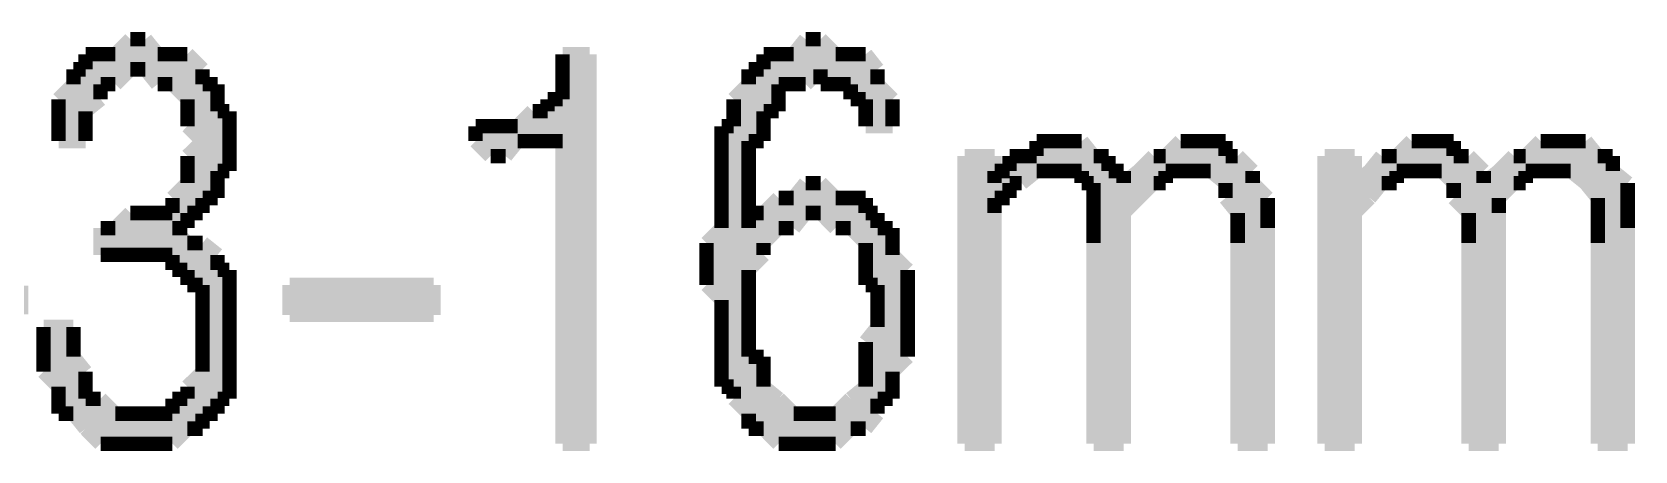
# Model space of a CAD drawing. Header units: millimetres. Extents: x 5 to 350, y 3 to 213.
# Drawn here: x 82.06 to 91.48, y 54.06 to 56.52 of the extents above; entities that cross this region are included whole.
import ezdxf

# ---------------------------------------------------------------- set-up
doc = ezdxf.new("R2010")
doc.units = ezdxf.units.MM
doc.layers.add('H', color=251, linetype='Continuous')
doc.layers.add('P', color=255, linetype='Continuous')

msp = doc.modelspace()

# ---------------------------------------------------------------- hatches: boundary and pattern name
at = {"layer": 'H', "linetype": 'Continuous'}
for points in [[(82.462, 55.21), (82.462, 55.368), (82.55, 55.368), (82.638, 55.457), (82.885, 55.457), (82.885, 55.545), (82.973, 55.633), (82.973, 55.792), (83.062, 55.88), (82.973, 55.968), (82.973, 56.127), (82.885, 56.215), (82.797, 56.215), (82.726, 56.303), (82.374, 56.303), (82.374, 56.392), (82.55, 56.392), (82.638, 56.48), (82.726, 56.48), (82.797, 56.392), (82.973, 56.392), (83.062, 56.303), (83.062, 56.215), (83.15, 56.215), (83.15, 56.056), (83.22, 56.056), (83.22, 55.704), (83.15, 55.704), (83.15, 55.545), (83.062, 55.545), (83.062, 55.457), (82.973, 55.457), (82.973, 55.368), (82.885, 55.368), (82.973, 55.28), (83.062, 55.28), (82.55, 55.21), (82.462, 55.21)], [(86.96, 55.968), (86.96, 56.127), (86.872, 56.127), (86.872, 56.215), (86.695, 56.215), (86.695, 56.303), (86.36, 56.303), (86.36, 56.392), (86.536, 56.392), (86.607, 56.48), (86.695, 56.48), (86.783, 56.392), (86.96, 56.392), (87.03, 56.303), (87.03, 56.215), (87.118, 56.127), (87.118, 55.968), (86.96, 55.968)], [(85.178, 54.098), (85.178, 55.88), (84.667, 55.968), (84.914, 55.968), (85.002, 56.056), (85.09, 56.056), (85.09, 56.127), (85.178, 56.127), (85.178, 56.392), (85.337, 56.392), (85.337, 54.098), (85.178, 54.098)], [(82.215, 55.88), (82.215, 56.127), (82.303, 56.215), (82.303, 56.303), (82.638, 56.303), (82.55, 56.215), (82.462, 56.215), (82.462, 56.127), (82.374, 56.056), (82.374, 55.88), (82.215, 55.88)], [(86.448, 54.098), (86.36, 54.187), (86.272, 54.187), (86.272, 54.275), (86.184, 54.363), (86.184, 54.434), (86.113, 54.434), (86.113, 54.945), (86.025, 55.033), (86.025, 55.28), (86.113, 55.368), (86.113, 55.968), (86.184, 55.968), (86.184, 56.127), (86.272, 56.215), (86.272, 56.303), (86.695, 56.303), (86.607, 56.215), (86.448, 56.215), (86.448, 56.056), (86.36, 56.056), (86.36, 55.88), (86.272, 55.88), (86.272, 55.368), (86.448, 55.368), (86.36, 55.28), (86.36, 55.21), (86.272, 55.122), (86.272, 54.61), (86.36, 54.61), (86.36, 54.434), (86.536, 54.275), (87.03, 54.275), (86.96, 54.187), (86.872, 54.187), (86.783, 54.098), (86.448, 54.098)], [(84.755, 55.792), (84.667, 55.88), (84.667, 55.968), (85.178, 55.88), (84.914, 55.88), (84.843, 55.792), (84.755, 55.792)], [(87.718, 55.633), (87.718, 55.704), (87.806, 55.704), (87.806, 55.792), (87.965, 55.792), (87.965, 55.88), (88.23, 55.88), (88.3, 55.792), (88.388, 55.792), (88.388, 55.704), (87.965, 55.704), (87.877, 55.633), (87.718, 55.633)], [(89.147, 54.098), (89.147, 55.457), (89.076, 55.545), (89.076, 55.633), (88.988, 55.704), (88.565, 55.704), (88.653, 55.792), (88.724, 55.792), (88.812, 55.88), (89.076, 55.88), (89.076, 55.792), (89.147, 55.792), (89.235, 55.704), (89.235, 55.633), (89.323, 55.545), (89.323, 54.098), (89.147, 54.098)], [(89.835, 55.633), (89.994, 55.792), (90.082, 55.792), (90.17, 55.88), (90.417, 55.88), (90.417, 55.792), (90.505, 55.792), (90.593, 55.704), (90.082, 55.704), (90.082, 55.633), (89.835, 55.633)], [(91.264, 54.098), (91.264, 55.545), (91.105, 55.704), (90.682, 55.704), (90.77, 55.792), (90.84, 55.792), (90.928, 55.88), (91.193, 55.88), (91.264, 55.792), (91.352, 55.792), (91.352, 55.704), (91.44, 55.633), (91.44, 54.098), (91.264, 54.098)], [(87.542, 54.098), (87.542, 55.792), (87.718, 55.792), (87.718, 55.633), (87.806, 55.633), (87.806, 55.545), (87.718, 55.545), (87.718, 54.098), (87.542, 54.098)], [(89.658, 54.098), (89.658, 55.792), (89.835, 55.792), (89.835, 55.633), (89.994, 55.633), (89.835, 55.457), (89.835, 54.098), (89.658, 54.098)], [(88.3, 54.098), (88.3, 55.633), (88.23, 55.633), (88.23, 55.704), (88.477, 55.704), (88.477, 55.633), (88.653, 55.633), (88.477, 55.457), (88.477, 54.098), (88.3, 54.098)], [(88.477, 55.633), (88.565, 55.704), (88.724, 55.704), (88.724, 55.633), (88.477, 55.633)], [(90.505, 54.098), (90.505, 55.457), (90.417, 55.545), (90.417, 55.633), (90.346, 55.704), (90.593, 55.704), (90.593, 55.633), (90.77, 55.633), (90.682, 55.545), (90.682, 54.098), (90.505, 54.098)], [(90.593, 55.633), (90.682, 55.704), (90.84, 55.704), (90.84, 55.633), (90.593, 55.633)], [(86.783, 54.275), (86.96, 54.434), (86.96, 54.698), (87.03, 54.786), (87.03, 55.033), (86.96, 55.033), (86.96, 55.28), (86.872, 55.368), (86.783, 55.368), (86.695, 55.457), (86.36, 55.457), (86.448, 55.545), (86.536, 55.545), (86.607, 55.633), (86.695, 55.633), (86.783, 55.545), (86.96, 55.545), (86.96, 55.457), (87.03, 55.457), (87.03, 55.368), (87.118, 55.368), (87.118, 55.21), (87.207, 55.122), (87.207, 54.61), (87.118, 54.522), (87.118, 54.363), (87.03, 54.363), (87.03, 54.275), (86.783, 54.275)], [(86.272, 55.368), (86.272, 55.457), (86.607, 55.457), (86.536, 55.368), (86.272, 55.368)], [(82.462, 54.098), (82.303, 54.275), (82.885, 54.275), (82.885, 54.363), (82.973, 54.363), (82.973, 54.434), (83.062, 54.522), (83.062, 55.033), (82.973, 55.033), (82.973, 55.122), (82.885, 55.122), (82.885, 55.21), (82.55, 55.21), (83.062, 55.28), (83.15, 55.21), (83.15, 55.122), (83.22, 55.122), (83.22, 54.363), (83.15, 54.363), (83.15, 54.275), (83.062, 54.275), (83.062, 54.187), (82.973, 54.187), (82.885, 54.098), (82.462, 54.098)], [(83.573, 54.857), (83.573, 55.033), (84.42, 55.033), (84.42, 54.857), (83.573, 54.857)], [(82.215, 54.275), (82.215, 54.434), (82.127, 54.522), (82.127, 54.786), (82.303, 54.786), (82.303, 54.61), (82.374, 54.522), (82.374, 54.363), (82.462, 54.363), (82.55, 54.275), (82.215, 54.275)]]:
    msp.add_hatch(color=256, dxfattribs=at).paths.add_polyline_path(points)

# ---------------------------------------------------------------- linework, layer by layer
at = {"layer": 'P'}
for points, const_width in [([(82.638, 56.48), (82.55, 56.392)], 0.085), ([(82.726, 56.48), (82.638, 56.48)], 0.085), ([(82.797, 56.392), (82.726, 56.48)], 0.085), ([(82.726, 56.48), (82.726, 56.48)], 0.085), ([(86.607, 56.48), (86.536, 56.392)], 0.085), ([(86.695, 56.48), (86.607, 56.48)], 0.085), ([(86.783, 56.392), (86.695, 56.48)], 0.085), ([(86.695, 56.48), (86.695, 56.48)], 0.085), ([(82.462, 56.392), (82.374, 56.392)], 0.085), ([(82.374, 56.392), (82.374, 56.303)], 0.085), ([(82.55, 56.392), (82.462, 56.392)], 0.085), ([(82.885, 56.392), (82.797, 56.392)], 0.085), ([(82.973, 56.392), (82.885, 56.392)], 0.085), ([(83.062, 56.303), (82.973, 56.392)], 0.085), ([(85.337, 56.392), (85.178, 56.392)], 0.085), ([(85.178, 56.392), (85.178, 56.303)], 0.085), ([(85.337, 54.098), (85.337, 56.392)], 0.085), ([(86.448, 56.392), (86.36, 56.392)], 0.085), ([(86.36, 56.392), (86.36, 56.303)], 0.085), ([(86.536, 56.392), (86.448, 56.392)], 0.085), ([(86.872, 56.392), (86.783, 56.392)], 0.085), ([(86.96, 56.392), (86.872, 56.392)], 0.085), ([(87.03, 56.303), (86.96, 56.392)], 0.085), ([(82.303, 56.215), (82.215, 56.127)], 0.085), ([(82.303, 56.303), (82.303, 56.215)], 0.085), ([(82.726, 56.303), (82.303, 56.303)], 0.085), ([(82.374, 56.303), (82.303, 56.303)], 0.085), ([(82.303, 56.303), (82.726, 56.303)], 0.085), ([(82.462, 56.127), (82.462, 56.215)], 0.085), ([(82.462, 56.215), (82.55, 56.215)], 0.085), ([(82.55, 56.215), (82.638, 56.303)], 0.085), ([(82.638, 56.303), (82.726, 56.303)], 0.085), ([(82.726, 56.303), (82.797, 56.215)], 0.085), ([(82.797, 56.215), (82.885, 56.215)], 0.085), ([(82.885, 56.215), (82.973, 56.127)], 0.085), ([(83.062, 56.215), (83.062, 56.303)], 0.085), ([(83.15, 56.215), (83.062, 56.215)], 0.085), ([(83.15, 56.127), (83.15, 56.215)], 0.085), ([(85.178, 56.303), (85.178, 56.215)], 0.085), ([(85.178, 56.215), (85.178, 56.127)], 0.085), ([(86.272, 56.215), (86.184, 56.127)], 0.085), ([(86.272, 56.303), (86.272, 56.215)], 0.085), ([(86.695, 56.303), (86.272, 56.303)], 0.085), ([(86.36, 56.303), (86.272, 56.303)], 0.085), ([(86.272, 56.303), (86.695, 56.303)], 0.085), ([(86.448, 56.127), (86.448, 56.215)], 0.085), ([(86.448, 56.215), (86.536, 56.215)], 0.085), ([(86.536, 56.215), (86.607, 56.215)], 0.085), ([(86.607, 56.215), (86.695, 56.303)], 0.085), ([(86.695, 56.303), (86.695, 56.215)], 0.085), ([(86.695, 56.215), (86.783, 56.215)], 0.085), ([(86.783, 56.215), (86.872, 56.215)], 0.085), ([(86.872, 56.215), (86.872, 56.127)], 0.085), ([(87.03, 56.215), (87.03, 56.303)], 0.085), ([(87.118, 56.127), (87.03, 56.215)], 0.085), ([(82.215, 56.127), (82.215, 56.056)], 0.085), ([(82.374, 56.056), (82.462, 56.127)], 0.085), ([(82.973, 56.127), (82.973, 56.056)], 0.085), ([(83.15, 56.056), (83.15, 56.127)], 0.085), ([(85.178, 56.127), (85.09, 56.127)], 0.085), ([(85.09, 56.127), (85.09, 56.056)], 0.085), ([(86.184, 56.127), (86.184, 56.056)], 0.085), ([(86.448, 56.056), (86.448, 56.127)], 0.085), ([(86.872, 56.127), (86.96, 56.127)], 0.085), ([(86.96, 56.127), (86.96, 56.056)], 0.085), ([(87.118, 56.056), (87.118, 56.127)], 0.085), ([(82.215, 56.056), (82.215, 55.968)], 0.085), ([(82.374, 55.968), (82.374, 56.056)], 0.085), ([(82.973, 56.056), (82.973, 55.968)], 0.085), ([(83.22, 56.056), (83.15, 56.056)], 0.085), ([(83.22, 55.968), (83.22, 56.056)], 0.085), ([(85.002, 56.056), (84.914, 55.968)], 0.085), ([(85.09, 56.056), (85.002, 56.056)], 0.085), ([(86.184, 56.056), (86.184, 55.968)], 0.085), ([(86.36, 55.968), (86.36, 56.056)], 0.085), ([(86.36, 56.056), (86.448, 56.056)], 0.085), ([(86.96, 56.056), (86.96, 55.968)], 0.085), ([(87.118, 55.968), (87.118, 56.056)], 0.085), ([(82.215, 55.968), (82.215, 55.88)], 0.085), ([(82.374, 55.88), (82.374, 55.968)], 0.085), ([(82.973, 55.968), (83.062, 55.88)], 0.085), ([(83.22, 55.88), (83.22, 55.968)], 0.085), ([(84.667, 55.968), (84.667, 55.88)], 0.085), ([(85.178, 55.88), (84.667, 55.968)], 0.085), ([(84.755, 55.968), (84.667, 55.968)], 0.085), ([(84.667, 55.968), (85.178, 55.88)], 0.085), ([(84.843, 55.968), (84.755, 55.968)], 0.085), ([(84.914, 55.968), (84.843, 55.968)], 0.085), ([(86.184, 55.968), (86.113, 55.968)], 0.085), ([(86.113, 55.968), (86.113, 55.88)], 0.085), ([(86.36, 55.88), (86.36, 55.968)], 0.085), ([(86.96, 55.968), (87.118, 55.968)], 0.085), ([(82.215, 55.88), (82.374, 55.88)], 0.085), ([(83.062, 55.88), (82.973, 55.792)], 0.085), ([(83.22, 55.792), (83.22, 55.88)], 0.085), ([(84.667, 55.88), (84.755, 55.792)], 0.085), ([(84.843, 55.792), (84.914, 55.88)], 0.085), ([(84.914, 55.88), (85.002, 55.88)], 0.085), ([(85.002, 55.88), (85.09, 55.88)], 0.085), ([(85.09, 55.88), (85.178, 55.88)], 0.085), ([(85.178, 55.88), (85.178, 54.098)], 0.085), ([(86.113, 55.88), (86.113, 55.792)], 0.085), ([(86.272, 55.792), (86.272, 55.88)], 0.085), ([(86.272, 55.88), (86.36, 55.88)], 0.085), ([(88.053, 55.88), (87.965, 55.88)], 0.085), ([(87.965, 55.88), (87.965, 55.792)], 0.085), ([(88.142, 55.88), (88.053, 55.88)], 0.085), ([(88.23, 55.88), (88.142, 55.88)], 0.085), ([(88.3, 55.792), (88.23, 55.88)], 0.085), ([(88.23, 55.88), (88.23, 55.88)], 0.085), ([(88.812, 55.88), (88.724, 55.792)], 0.085), ([(88.9, 55.88), (88.812, 55.88)], 0.085), ([(88.988, 55.88), (88.9, 55.88)], 0.085), ([(89.076, 55.88), (88.988, 55.88)], 0.085), ([(89.076, 55.792), (89.076, 55.88)], 0.085), ([(90.17, 55.88), (90.082, 55.792)], 0.085), ([(90.258, 55.88), (90.17, 55.88)], 0.085), ([(90.346, 55.88), (90.258, 55.88)], 0.085), ([(90.417, 55.88), (90.346, 55.88)], 0.085), ([(90.417, 55.792), (90.417, 55.88)], 0.085), ([(90.928, 55.88), (90.84, 55.792)], 0.085), ([(91.017, 55.88), (90.928, 55.88)], 0.085), ([(91.105, 55.88), (91.017, 55.88)], 0.085), ([(91.193, 55.88), (91.105, 55.88)], 0.085), ([(91.264, 55.792), (91.193, 55.88)], 0.085), ([(82.973, 55.792), (82.973, 55.704)], 0.085), ([(83.22, 55.704), (83.22, 55.792)], 0.085), ([(84.755, 55.792), (84.843, 55.792)], 0.085), ([(86.113, 55.792), (86.113, 55.704)], 0.085), ([(86.272, 55.704), (86.272, 55.792)], 0.085), ([(87.718, 55.792), (87.542, 55.792)], 0.085), ([(87.542, 55.792), (87.542, 54.098)], 0.085), ([(87.718, 55.633), (87.718, 55.792)], 0.085), ([(87.877, 55.792), (87.806, 55.792)], 0.085), ([(87.806, 55.792), (87.806, 55.704)], 0.085), ([(87.965, 55.792), (87.877, 55.792)], 0.085), ([(88.388, 55.792), (88.3, 55.792)], 0.085), ([(88.388, 55.704), (88.388, 55.792)], 0.085), ([(88.653, 55.792), (88.565, 55.704)], 0.085), ([(88.724, 55.792), (88.653, 55.792)], 0.085), ([(89.147, 55.792), (89.076, 55.792)], 0.085), ([(89.235, 55.704), (89.147, 55.792)], 0.085), ([(89.835, 55.792), (89.658, 55.792)], 0.085), ([(89.658, 55.792), (89.658, 54.098)], 0.085), ([(89.835, 55.633), (89.835, 55.792)], 0.085), ([(89.994, 55.792), (89.923, 55.704)], 0.085), ([(90.082, 55.792), (89.994, 55.792)], 0.085), ([(90.505, 55.792), (90.417, 55.792)], 0.085), ([(90.593, 55.704), (90.505, 55.792)], 0.085), ([(90.77, 55.792), (90.682, 55.704)], 0.085), ([(90.84, 55.792), (90.77, 55.792)], 0.085), ([(91.352, 55.792), (91.264, 55.792)], 0.085), ([(91.352, 55.704), (91.352, 55.792)], 0.085), ([(82.973, 55.704), (82.973, 55.633)], 0.085), ([(83.15, 55.633), (83.15, 55.704)], 0.085), ([(83.15, 55.704), (83.22, 55.704)], 0.085), ([(86.113, 55.704), (86.113, 55.633)], 0.085), ([(86.272, 55.633), (86.272, 55.704)], 0.085), ([(87.806, 55.704), (87.718, 55.704)], 0.085), ([(87.718, 55.704), (87.718, 55.633)], 0.085), ([(87.877, 55.633), (87.965, 55.704)], 0.085), ([(87.965, 55.704), (88.053, 55.704)], 0.085), ([(88.388, 55.704), (88.053, 55.704)], 0.085), ([(88.053, 55.704), (88.142, 55.704)], 0.085), ([(88.053, 55.704), (88.388, 55.704)], 0.085), ([(88.142, 55.704), (88.23, 55.704)], 0.085), ([(88.23, 55.704), (88.23, 55.633)], 0.085), ([(88.477, 55.704), (88.388, 55.704)], 0.085), ([(88.477, 55.633), (88.477, 55.704)], 0.085), ([(88.565, 55.704), (88.477, 55.633)], 0.085), ([(88.9, 55.704), (88.565, 55.704)], 0.085), ([(88.565, 55.704), (88.9, 55.704)], 0.085), ([(88.724, 55.633), (88.724, 55.704)], 0.085), ([(88.724, 55.704), (88.812, 55.704)], 0.085), ([(88.812, 55.704), (88.9, 55.704)], 0.085), ([(88.9, 55.704), (88.988, 55.704)], 0.085), ([(88.988, 55.704), (89.076, 55.633)], 0.085), ([(89.235, 55.633), (89.235, 55.704)], 0.085), ([(89.923, 55.704), (89.835, 55.633)], 0.085), ([(90.082, 55.633), (90.082, 55.704)], 0.085), ([(90.082, 55.704), (90.17, 55.704)], 0.085), ([(90.17, 55.704), (90.258, 55.704)], 0.085), ([(90.593, 55.704), (90.258, 55.704)], 0.085), ([(90.258, 55.704), (90.346, 55.704)], 0.085), ([(90.258, 55.704), (90.593, 55.704)], 0.085), ([(90.346, 55.704), (90.417, 55.633)], 0.085), ([(90.593, 55.633), (90.593, 55.704)], 0.085), ([(90.593, 55.704), (90.593, 55.704)], 0.085), ([(90.682, 55.704), (90.593, 55.633)], 0.085), ([(91.017, 55.704), (90.682, 55.704)], 0.085), ([(90.682, 55.704), (91.017, 55.704)], 0.085), ([(90.84, 55.633), (90.84, 55.704)], 0.085), ([(90.84, 55.704), (90.928, 55.704)], 0.085), ([(90.928, 55.704), (91.017, 55.704)], 0.085), ([(91.017, 55.704), (91.105, 55.704)], 0.085), ([(91.105, 55.704), (91.193, 55.633)], 0.085), ([(91.44, 55.633), (91.352, 55.704)], 0.085), ([(82.973, 55.633), (82.885, 55.545)], 0.085), ([(83.15, 55.545), (83.15, 55.633)], 0.085), ([(86.113, 55.633), (86.113, 55.545)], 0.085), ([(86.272, 55.545), (86.272, 55.633)], 0.085), ([(86.607, 55.633), (86.536, 55.545)], 0.085), ([(86.695, 55.633), (86.607, 55.633)], 0.085), ([(86.783, 55.545), (86.695, 55.633)], 0.085), ([(86.695, 55.633), (86.695, 55.633)], 0.085), ([(87.877, 55.633), (87.718, 55.633)], 0.085), ([(87.718, 55.633), (87.877, 55.633)], 0.085), ([(87.806, 55.545), (87.806, 55.633)], 0.085), ([(87.806, 55.633), (87.877, 55.633)], 0.085), ([(88.23, 55.633), (88.3, 55.633)], 0.085), ([(88.3, 55.633), (88.3, 55.545)], 0.085), ([(88.653, 55.633), (88.477, 55.633)], 0.085), ([(88.477, 55.633), (88.653, 55.633)], 0.085), ([(88.565, 55.545), (88.653, 55.633)], 0.085), ([(88.653, 55.633), (88.724, 55.633)], 0.085), ([(89.076, 55.633), (89.076, 55.545)], 0.085), ([(89.323, 55.545), (89.235, 55.633)], 0.085), ([(89.994, 55.633), (89.835, 55.633)], 0.085), ([(89.835, 55.633), (89.994, 55.633)], 0.085), ([(89.923, 55.545), (89.994, 55.633)], 0.085), ([(89.994, 55.633), (90.082, 55.633)], 0.085), ([(90.417, 55.633), (90.417, 55.545)], 0.085), ([(90.77, 55.633), (90.593, 55.633)], 0.085), ([(90.593, 55.633), (90.77, 55.633)], 0.085), ([(90.682, 55.545), (90.77, 55.633)], 0.085), ([(90.77, 55.633), (90.84, 55.633)], 0.085), ([(91.193, 55.633), (91.264, 55.545)], 0.085), ([(91.44, 55.545), (91.44, 55.633)], 0.085), ([(82.885, 55.545), (82.885, 55.457)], 0.085), ([(83.062, 55.457), (83.062, 55.545)], 0.085), ([(83.062, 55.545), (83.15, 55.545)], 0.085), ([(86.113, 55.545), (86.113, 55.457)], 0.085), ([(86.272, 55.457), (86.272, 55.545)], 0.085), ([(86.448, 55.545), (86.36, 55.457)], 0.085), ([(86.536, 55.545), (86.448, 55.545)], 0.085), ([(86.872, 55.545), (86.783, 55.545)], 0.085), ([(86.96, 55.545), (86.872, 55.545)], 0.085), ([(86.96, 55.457), (86.96, 55.545)], 0.085), ([(87.718, 55.457), (87.718, 55.545)], 0.085), ([(87.718, 55.545), (87.806, 55.545)], 0.085), ([(88.3, 55.545), (88.3, 55.457)], 0.085), ([(88.477, 55.457), (88.565, 55.545)], 0.085), ([(89.076, 55.545), (89.147, 55.457)], 0.085), ([(89.323, 55.457), (89.323, 55.545)], 0.085), ([(89.835, 55.457), (89.923, 55.545)], 0.085), ([(90.417, 55.545), (90.505, 55.457)], 0.085), ([(90.682, 55.457), (90.682, 55.545)], 0.085), ([(91.264, 55.545), (91.264, 55.457)], 0.085), ([(91.44, 55.457), (91.44, 55.545)], 0.085), ([(82.55, 55.368), (82.462, 55.368)], 0.085), ([(82.462, 55.368), (82.462, 55.21)], 0.085), ([(82.638, 55.457), (82.55, 55.368)], 0.085), ([(82.726, 55.457), (82.638, 55.457)], 0.085), ([(82.797, 55.457), (82.726, 55.457)], 0.085), ([(82.885, 55.457), (82.797, 55.457)], 0.085), ([(82.973, 55.28), (82.885, 55.368)], 0.085), ([(82.885, 55.368), (82.973, 55.368)], 0.085), ([(82.973, 55.368), (82.973, 55.457)], 0.085), ([(82.973, 55.457), (83.062, 55.457)], 0.085), ([(86.113, 55.368), (86.025, 55.28)], 0.085), ([(86.113, 55.457), (86.113, 55.368)], 0.085), ([(86.36, 55.457), (86.272, 55.457)], 0.085), ([(86.272, 55.457), (86.272, 55.368)], 0.085), ([(86.272, 55.368), (86.272, 55.457)], 0.085), ([(86.272, 55.368), (86.448, 55.368)], 0.085), ([(86.448, 55.368), (86.272, 55.368)], 0.085), ([(86.607, 55.457), (86.36, 55.457)], 0.085), ([(86.36, 55.457), (86.607, 55.457)], 0.085), ([(86.36, 55.28), (86.448, 55.368)], 0.085), ([(86.448, 55.368), (86.536, 55.368)], 0.085), ([(86.536, 55.368), (86.607, 55.457)], 0.085), ([(86.607, 55.457), (86.607, 55.457)], 0.085), ([(86.607, 55.457), (86.695, 55.457)], 0.085), ([(86.695, 55.457), (86.783, 55.368)], 0.085), ([(86.783, 55.368), (86.872, 55.368)], 0.085), ([(86.872, 55.368), (86.96, 55.28)], 0.085), ([(87.03, 55.457), (86.96, 55.457)], 0.085), ([(87.03, 55.368), (87.03, 55.457)], 0.085), ([(87.118, 55.368), (87.03, 55.368)], 0.085), ([(87.118, 55.28), (87.118, 55.368)], 0.085), ([(87.718, 54.098), (87.718, 55.457)], 0.085), ([(88.3, 55.457), (88.3, 55.368)], 0.085), ([(88.3, 55.368), (88.3, 55.28)], 0.085), ([(88.477, 54.098), (88.477, 55.457)], 0.085), ([(89.147, 55.457), (89.147, 55.368)], 0.085), ([(89.147, 55.368), (89.147, 55.28)], 0.085), ([(89.323, 55.368), (89.323, 55.457)], 0.085), ([(89.323, 54.098), (89.323, 55.368)], 0.085), ([(89.835, 54.098), (89.835, 55.457)], 0.085), ([(90.505, 55.457), (90.505, 55.368)], 0.085), ([(90.505, 55.368), (90.505, 55.28)], 0.085), ([(90.682, 54.098), (90.682, 55.457)], 0.085), ([(91.264, 55.457), (91.264, 55.368)], 0.085), ([(91.264, 55.368), (91.264, 55.28)], 0.085), ([(91.44, 55.368), (91.44, 55.457)], 0.085), ([(91.44, 54.098), (91.44, 55.368)], 0.085), ([(83.062, 55.28), (82.55, 55.21)], 0.085), ([(82.55, 55.21), (83.062, 55.28)], 0.085), ([(83.062, 55.28), (82.973, 55.28)], 0.085), ([(83.15, 55.21), (83.062, 55.28)], 0.085), ([(86.025, 55.28), (86.025, 55.21)], 0.085), ([(86.36, 55.21), (86.36, 55.28)], 0.085), ([(86.96, 55.28), (86.96, 55.21)], 0.085), ([(87.118, 55.21), (87.118, 55.28)], 0.085), ([(88.3, 55.28), (88.3, 54.098)], 0.085), ([(89.147, 55.28), (89.147, 54.098)], 0.085), ([(90.505, 55.28), (90.505, 54.098)], 0.085), ([(91.264, 55.28), (91.264, 54.098)], 0.085), ([(82.462, 55.21), (82.55, 55.21)], 0.085), ([(82.55, 55.21), (82.638, 55.21)], 0.085), ([(82.638, 55.21), (82.726, 55.21)], 0.085), ([(82.726, 55.21), (82.797, 55.21)], 0.085), ([(82.797, 55.21), (82.885, 55.21)], 0.085), ([(82.885, 55.21), (82.885, 55.122)], 0.085), ([(83.15, 55.122), (83.15, 55.21)], 0.085), ([(83.15, 55.21), (83.15, 55.21)], 0.085), ([(86.025, 55.21), (86.025, 55.122)], 0.085), ([(86.272, 55.122), (86.36, 55.21)], 0.085), ([(86.96, 55.21), (86.96, 55.122)], 0.085), ([(87.207, 55.122), (87.118, 55.21)], 0.085), ([(82.885, 55.122), (82.973, 55.122)], 0.085), ([(82.973, 55.122), (82.973, 55.033)], 0.085), ([(83.22, 55.122), (83.15, 55.122)], 0.085), ([(83.22, 55.033), (83.22, 55.122)], 0.085), ([(86.025, 55.122), (86.025, 55.033)], 0.085), ([(86.272, 55.033), (86.272, 55.122)], 0.085), ([(86.96, 55.122), (86.96, 55.033)], 0.085), ([(87.207, 55.033), (87.207, 55.122)], 0.085), ([(82.973, 55.033), (83.062, 55.033)], 0.085), ([(83.062, 55.033), (83.062, 54.945)], 0.085), ([(83.22, 54.945), (83.22, 55.033)], 0.085), ([(83.573, 54.857), (83.573, 55.033)], 0.085), ([(83.573, 55.033), (84.42, 55.033)], 0.085), ([(84.42, 55.033), (84.42, 54.857)], 0.085), ([(86.025, 55.033), (86.113, 54.945)], 0.085), ([(86.272, 54.945), (86.272, 55.033)], 0.085), ([(86.96, 55.033), (87.03, 55.033)], 0.085), ([(87.03, 55.033), (87.03, 54.945)], 0.085), ([(87.207, 54.945), (87.207, 55.033)], 0.085), ([(74.26, 54.945), (82.038, 54.945)], 0.169), ([(83.062, 54.945), (83.062, 54.857)], 0.085), ([(83.22, 54.857), (83.22, 54.945)], 0.085), ([(86.113, 54.945), (86.113, 54.857)], 0.085), ([(86.272, 54.857), (86.272, 54.945)], 0.085), ([(87.03, 54.945), (87.03, 54.857)], 0.085), ([(87.207, 54.857), (87.207, 54.945)], 0.085), ([(83.062, 54.857), (83.062, 54.786)], 0.085), ([(83.22, 54.786), (83.22, 54.857)], 0.085), ([(84.42, 54.857), (83.573, 54.857)], 0.085), ([(83.573, 54.857), (83.573, 54.857)], 0.085), ([(86.113, 54.857), (86.113, 54.786)], 0.085), ([(86.272, 54.786), (86.272, 54.857)], 0.085), ([(87.03, 54.857), (87.03, 54.786)], 0.085), ([(87.207, 54.786), (87.207, 54.857)], 0.085), ([(82.303, 54.786), (82.127, 54.786)], 0.085), ([(82.127, 54.786), (82.127, 54.698)], 0.085), ([(82.303, 54.698), (82.303, 54.786)], 0.085), ([(83.062, 54.786), (83.062, 54.698)], 0.085), ([(83.22, 54.698), (83.22, 54.786)], 0.085), ([(86.113, 54.786), (86.113, 54.698)], 0.085), ([(86.272, 54.698), (86.272, 54.786)], 0.085), ([(87.03, 54.786), (86.96, 54.698)], 0.085), ([(87.207, 54.698), (87.207, 54.786)], 0.085), ([(82.127, 54.698), (82.127, 54.61)], 0.085), ([(82.303, 54.61), (82.303, 54.698)], 0.085), ([(83.062, 54.698), (83.062, 54.61)], 0.085), ([(83.22, 54.61), (83.22, 54.698)], 0.085), ([(86.113, 54.698), (86.113, 54.61)], 0.085), ([(86.272, 54.61), (86.272, 54.698)], 0.085), ([(86.96, 54.698), (86.96, 54.61)], 0.085), ([(87.207, 54.61), (87.207, 54.698)], 0.085), ([(82.127, 54.61), (82.127, 54.522)], 0.085), ([(82.127, 54.522), (82.215, 54.434)], 0.085), ([(82.374, 54.522), (82.303, 54.61)], 0.085), ([(82.374, 54.434), (82.374, 54.522)], 0.085), ([(83.062, 54.522), (82.973, 54.434)], 0.085), ([(83.062, 54.61), (83.062, 54.522)], 0.085), ([(83.22, 54.522), (83.22, 54.61)], 0.085), ([(83.22, 54.434), (83.22, 54.522)], 0.085), ([(86.113, 54.61), (86.113, 54.522)], 0.085), ([(86.113, 54.522), (86.113, 54.434)], 0.085), ([(86.36, 54.61), (86.272, 54.61)], 0.085), ([(86.36, 54.522), (86.36, 54.61)], 0.085), ([(86.36, 54.434), (86.36, 54.522)], 0.085), ([(86.96, 54.61), (86.96, 54.522)], 0.085), ([(86.96, 54.522), (86.96, 54.434)], 0.085), ([(87.118, 54.522), (87.207, 54.61)], 0.085), ([(87.118, 54.434), (87.118, 54.522)], 0.085), ([(82.215, 54.434), (82.215, 54.363)], 0.085), ([(82.374, 54.363), (82.374, 54.434)], 0.085), ([(82.973, 54.434), (82.973, 54.363)], 0.085), ([(83.22, 54.363), (83.22, 54.434)], 0.085), ([(86.113, 54.434), (86.184, 54.434)], 0.085), ([(86.184, 54.434), (86.184, 54.363)], 0.085), ([(86.448, 54.363), (86.36, 54.434)], 0.085), ([(86.96, 54.434), (86.872, 54.363)], 0.085), ([(87.118, 54.363), (87.118, 54.434)], 0.085), ([(82.215, 54.363), (82.215, 54.275)], 0.085), ([(82.462, 54.363), (82.374, 54.363)], 0.085), ([(82.55, 54.275), (82.462, 54.363)], 0.085), ([(82.973, 54.363), (82.885, 54.363)], 0.085), ([(82.885, 54.363), (82.885, 54.275)], 0.085), ([(83.15, 54.275), (83.15, 54.363)], 0.085), ([(83.15, 54.363), (83.22, 54.363)], 0.085), ([(86.184, 54.363), (86.272, 54.275)], 0.085), ([(86.536, 54.275), (86.448, 54.363)], 0.085), ([(86.872, 54.363), (86.783, 54.275)], 0.085), ([(87.03, 54.275), (87.03, 54.363)], 0.085), ([(87.03, 54.363), (87.118, 54.363)], 0.085), ([(82.215, 54.275), (82.303, 54.275)], 0.085), ([(82.303, 54.275), (82.726, 54.275)], 0.085), ([(82.726, 54.275), (82.303, 54.275)], 0.085), ([(82.303, 54.275), (82.374, 54.187)], 0.085), ([(82.638, 54.275), (82.55, 54.275)], 0.085), ([(82.726, 54.275), (82.638, 54.275)], 0.085), ([(82.797, 54.275), (82.726, 54.275)], 0.085), ([(82.885, 54.275), (82.797, 54.275)], 0.085), ([(83.062, 54.187), (83.062, 54.275)], 0.085), ([(83.062, 54.275), (83.15, 54.275)], 0.085), ([(86.272, 54.275), (86.272, 54.187)], 0.085), ([(86.607, 54.275), (86.536, 54.275)], 0.085), ([(86.695, 54.275), (86.607, 54.275)], 0.085), ([(86.607, 54.275), (87.03, 54.275)], 0.085), ([(87.03, 54.275), (86.607, 54.275)], 0.085), ([(86.783, 54.275), (86.695, 54.275)], 0.085), ([(86.96, 54.187), (87.03, 54.275)], 0.085), ([(82.374, 54.187), (82.462, 54.098)], 0.085), ([(82.885, 54.098), (82.973, 54.187)], 0.085), ([(82.973, 54.187), (83.062, 54.187)], 0.085), ([(86.272, 54.187), (86.36, 54.187)], 0.085), ([(86.36, 54.187), (86.448, 54.098)], 0.085), ([(86.783, 54.098), (86.872, 54.187)], 0.085), ([(86.872, 54.187), (86.96, 54.187)], 0.085), ([(82.462, 54.098), (82.55, 54.098)], 0.085), ([(82.55, 54.098), (82.638, 54.098)], 0.085), ([(82.638, 54.098), (82.726, 54.098)], 0.085), ([(82.726, 54.098), (82.797, 54.098)], 0.085), ([(82.797, 54.098), (82.885, 54.098)], 0.085), ([(85.178, 54.098), (85.337, 54.098)], 0.085), ([(86.448, 54.098), (86.536, 54.098)], 0.085), ([(86.536, 54.098), (86.607, 54.098)], 0.085), ([(86.607, 54.098), (86.695, 54.098)], 0.085), ([(86.695, 54.098), (86.783, 54.098)], 0.085), ([(87.542, 54.098), (87.718, 54.098)], 0.085), ([(88.3, 54.098), (88.477, 54.098)], 0.085), ([(89.147, 54.098), (89.323, 54.098)], 0.085), ([(89.658, 54.098), (89.835, 54.098)], 0.085), ([(90.505, 54.098), (90.682, 54.098)], 0.085), ([(91.264, 54.098), (91.44, 54.098)], 0.085)]:
    msp.add_lwpolyline(points, dxfattribs=dict(at, const_width=const_width))

doc.saveas('drawing.dxf')
